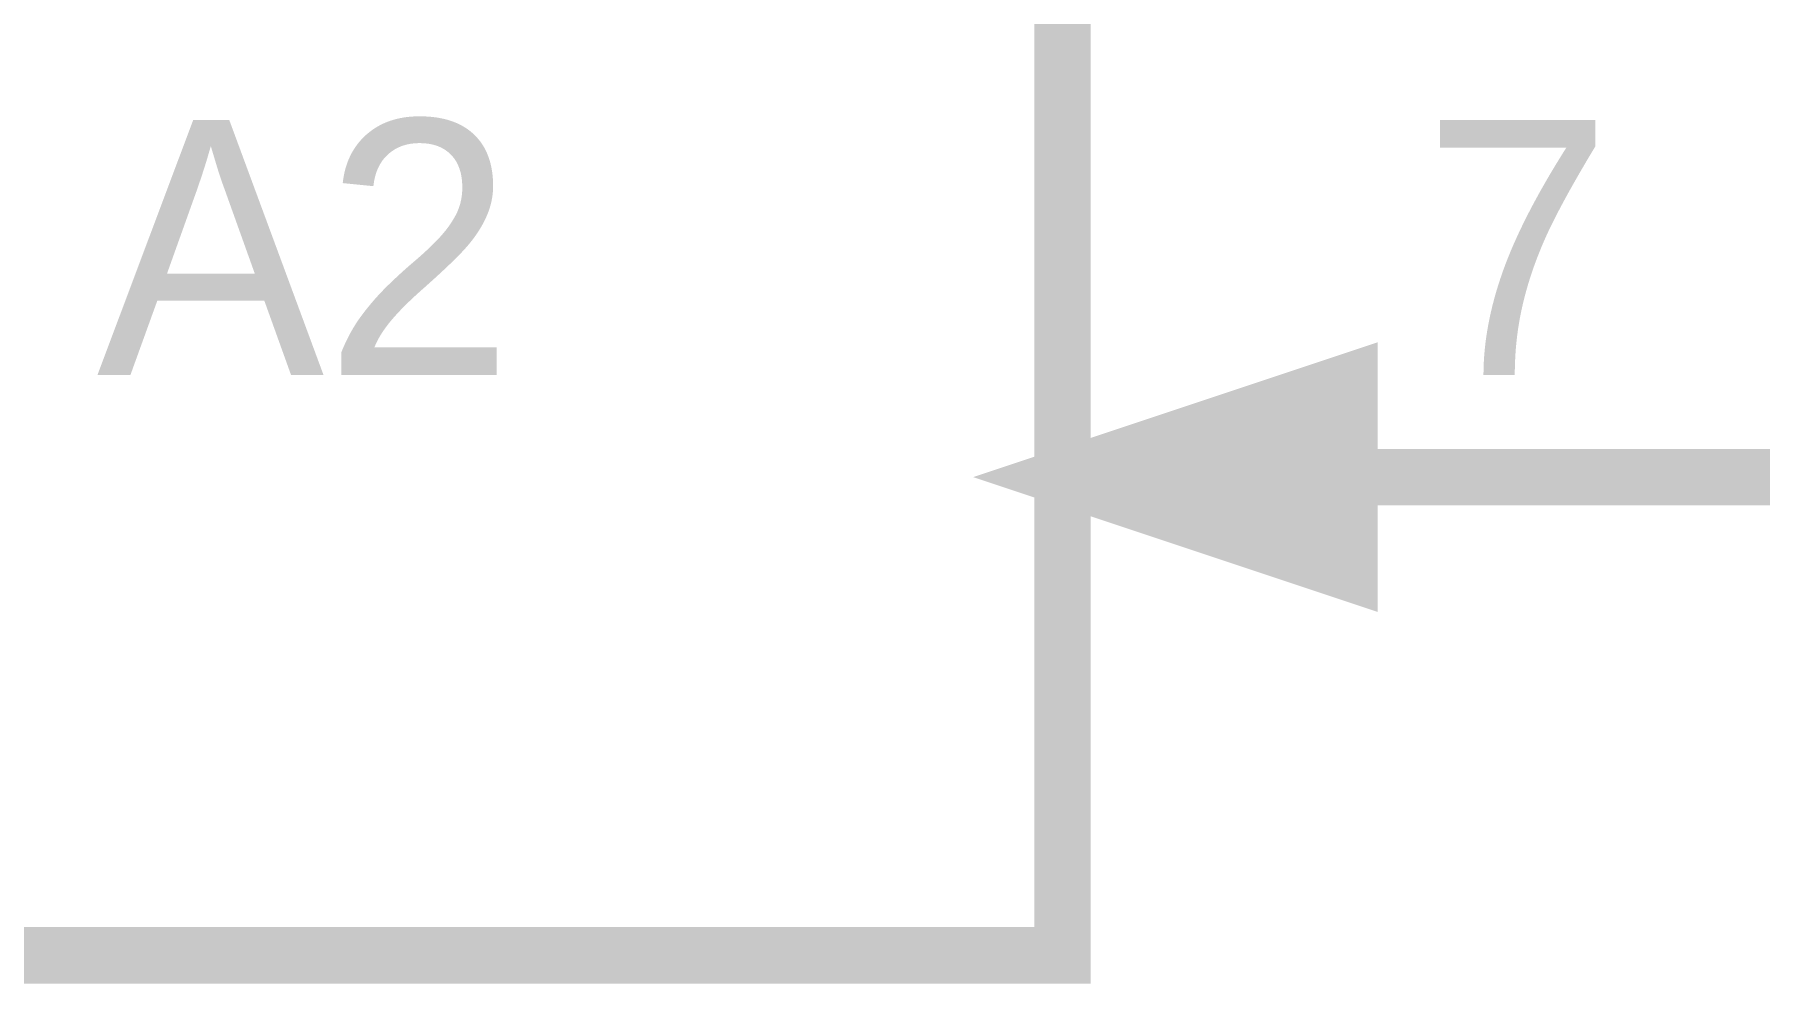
# Model space of a CAD drawing. Header units: inches. Extents: x 0 to 9.5, y -0.01 to 7.51.
# Drawn here: x 3.0862 to 3.4465, y 1.1939 to 1.3922 of the extents above; entities that cross this region are included whole.
import ezdxf

# ---------------------------------------------------------------- set-up
doc = ezdxf.new("R2010")
doc.units = ezdxf.units.IN
doc.header["$MEASUREMENT"] = 0
doc.layers.add('Sheet', color=255, linetype='Continuous')

msp = doc.modelspace()

# ---------------------------------------------------------------- linework, layer by layer
at = {"layer": 'Sheet'}
for points in [[(2.40096, 2.09939, 0.0118, 0.0118, 0), (3.3009, 2.09939, 0.0118, 0.0118, 0), (3.3009, 1.19984, 0.0118, 0.0118, 0), (2.40096, 1.19984, 0.0118, 0.0118, 0), (2.40096, 2.09939, 0.0118, 0.0118, 0)], [(2.40096, 2.09939, 0.0039, 0.0039, 0), (2.40096, 1.19984, 0.0039, 0.0039, 0), (3.3009, 1.19984, 0.0039, 0.0039, 0), (3.3009, 2.09939, 0.0039, 0.0039, 0), (2.40096, 2.09939, 0.0039, 0.0039, 0), (2.40096, 2.09939, 0.0039, 0.0039, 0)], [(3.36081, 1.31969, 0.0118, 0.0118, 0), (3.3009, 1.29972, 0.0118, 0.0118, 0), (3.36081, 1.27974, 0.0118, 0.0118, 0), (3.36081, 1.31969, 0.0118, 0.0118, 0)], [(3.36081, 1.31969, 0.0039, 0.0039, 0), (3.3009, 1.29972, 0.0039, 0.0039, 0), (3.36081, 1.27974, 0.0039, 0.0039, 0), (3.36081, 1.31969, 0.0039, 0.0039, 0)]]:
    msp.add_lwpolyline(points, format="xyseb", close=True, dxfattribs=at)
msp.add_lwpolyline([(3.3009, 1.29972, 0.0118, 0.0118, 0), (3.60044, 1.29972, 0.0118, 0.0118, 0)], format="xyseb", dxfattribs=at)
msp.add_solid([(3.36195, 1.32271), (3.29383, 1.3), (3.36195, 1.27729)], dxfattribs=at)

# ---------------------------------------------------------------- texts
for s, height, p in [('A2', 0.053267, (3.09922, 1.32102)), ('7', 0.05327, (3.37612, 1.32102))]:
    msp.add_text(s, height=height, dxfattribs=at).set_placement(p)

doc.saveas('drawing.dxf')
